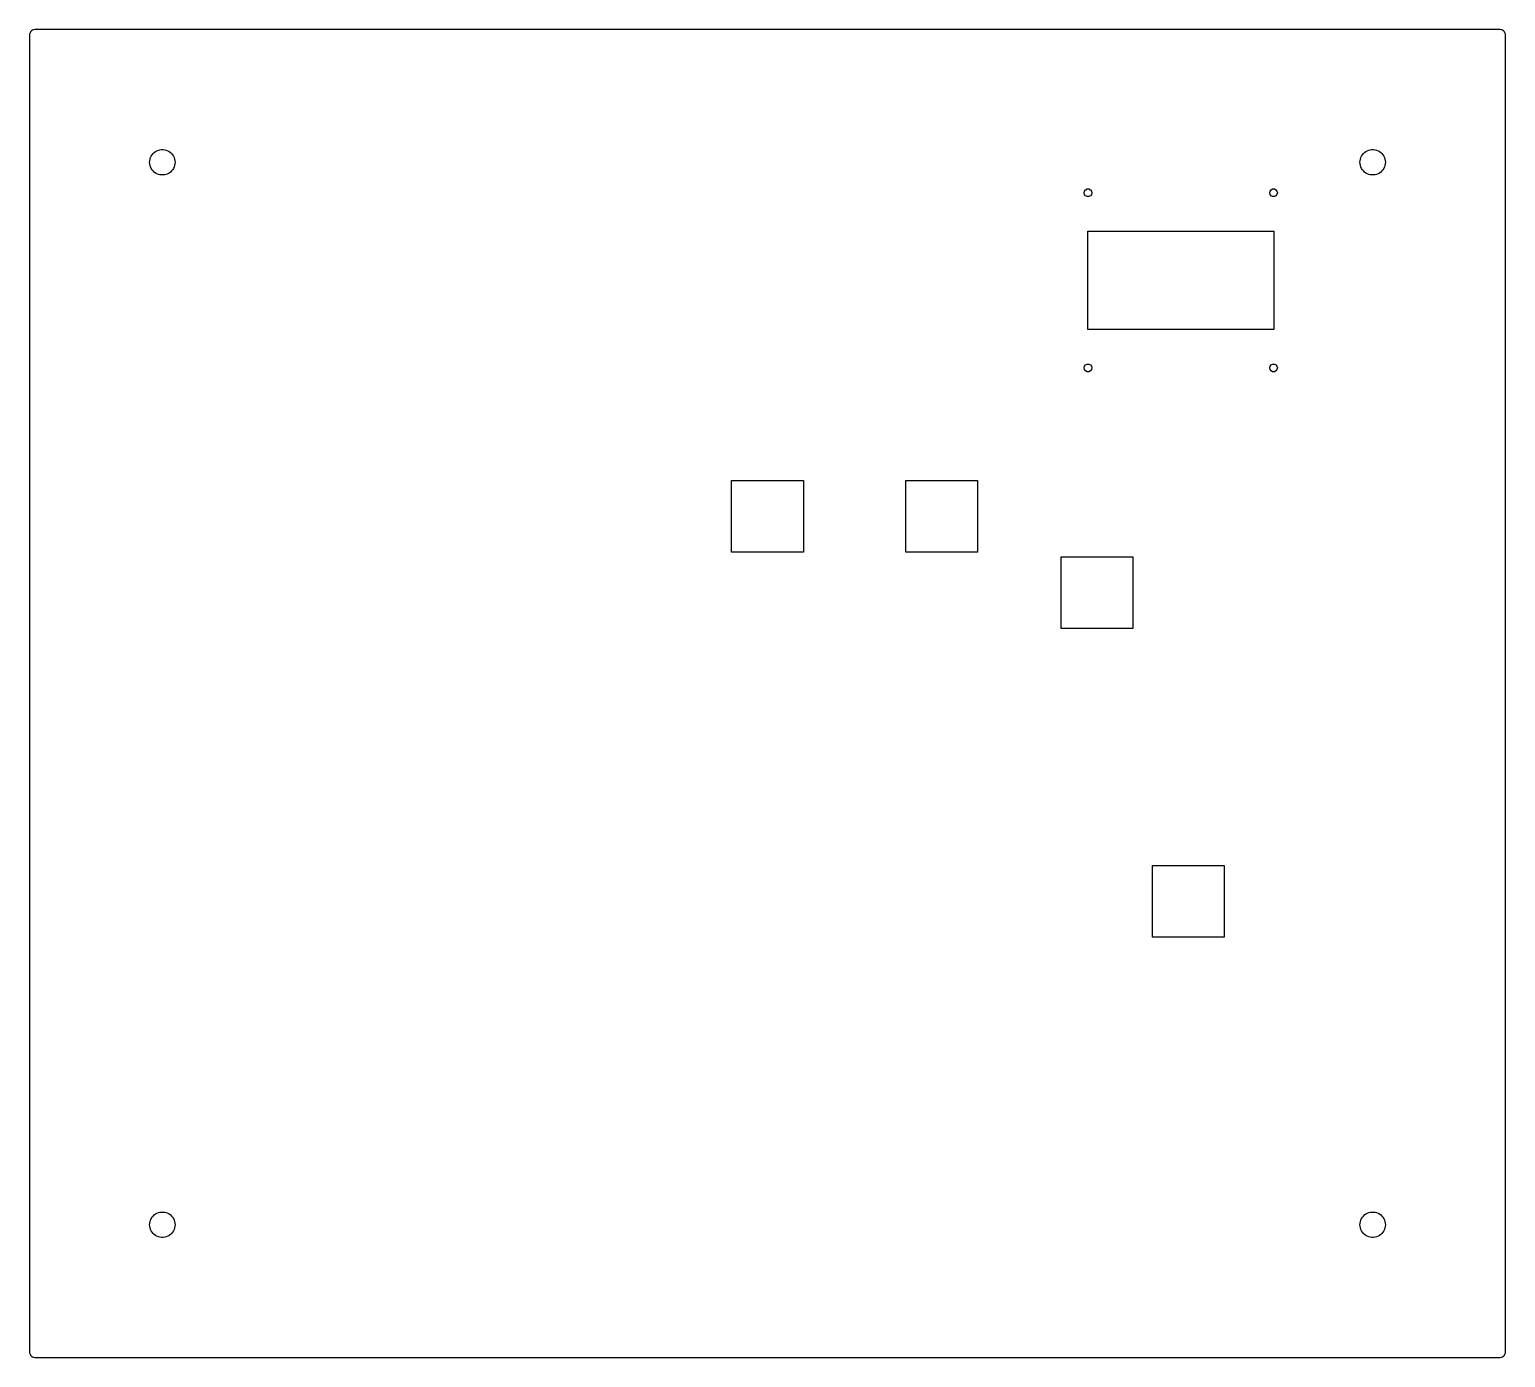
# Model space of a CAD drawing. Header units: metres. Extents: x -125 to 125, y -112 to 112.
import ezdxf

# ---------------------------------------------------------------- set-up
doc = ezdxf.new("R2010")
doc.units = ezdxf.units.M

msp = doc.modelspace()

# ---------------------------------------------------------------- linework, layer by layer
for p, q in [((-124.978, 111.708), (-125, 111.5)), ((-125, 111.5), (-125, -111.5)), ((-124.914, 111.907), (-124.978, 111.708)), ((-124.809, 112.088), (-124.914, 111.907)), ((-124.669, 112.243), (-124.809, 112.088)), ((-124.5, 112.366), (-124.669, 112.243)), ((-124.309, 112.451), (-124.5, 112.366)), ((-124.105, 112.495), (-124.309, 112.451)), ((124.105, 112.495), (-124.105, 112.495)), ((124.309, 112.451), (124.105, 112.495)), ((124.5, 112.366), (124.309, 112.451)), ((124.669, 112.243), (124.5, 112.366)), ((124.809, 112.088), (124.669, 112.243)), ((124.914, 111.907), (124.809, 112.088)), ((124.978, 111.708), (124.914, 111.907)), ((125, 111.5), (124.978, 111.708)), ((125, -111.5), (125, 111.5)), ((-104.65, 90), (-104.633, 90.2695)), ((-104.633, 89.7305), (-104.65, 90)), ((-104.633, 90.2695), (-104.582, 90.5347)), ((-104.582, 90.5347), (-104.499, 90.7915)), ((-104.499, 90.7915), (-104.384, 91.0358)), ((-104.384, 91.0358), (-104.239, 91.2637)), ((-104.239, 91.2637), (-104.067, 91.4718)), ((-104.067, 91.4718), (-103.87, 91.6566)), ((-103.87, 91.6566), (-103.652, 91.8153)), ((-103.652, 91.8153), (-103.415, 91.9454)), ((-103.415, 91.9454), (-103.164, 92.0448)), ((-103.164, 92.0448), (-102.903, 92.1119)), ((-102.903, 92.1119), (-102.635, 92.1458)), ((-102.635, 92.1458), (-102.365, 92.1458)), ((-102.365, 92.1458), (-102.097, 92.1119)), ((-102.097, 92.1119), (-101.836, 92.0448)), ((-101.836, 92.0448), (-101.585, 91.9454)), ((-101.585, 91.9454), (-101.348, 91.8153)), ((-101.348, 91.8153), (-101.13, 91.6566)), ((-101.13, 91.6566), (-100.933, 91.4718)), ((-100.933, 91.4718), (-100.761, 91.2637)), ((-100.761, 91.2637), (-100.616, 91.0358)), ((-100.616, 91.0358), (-100.501, 90.7915)), ((-100.501, 90.7915), (-100.418, 90.5347)), ((-100.418, 90.5347), (-100.367, 90.2695)), ((-100.367, 90.2695), (-100.35, 90)), ((-100.35, 90), (-100.367, 89.7305)), ((100.35, 90), (100.367, 90.2695)), ((100.367, 89.7305), (100.35, 90)), ((100.367, 90.2695), (100.418, 90.5347)), ((100.418, 90.5347), (100.501, 90.7915)), ((100.501, 90.7915), (100.616, 91.0358)), ((100.616, 91.0358), (100.761, 91.2637)), ((100.761, 91.2637), (100.933, 91.4718)), ((100.933, 91.4718), (101.13, 91.6566)), ((101.13, 91.6566), (101.348, 91.8153)), ((101.348, 91.8153), (101.585, 91.9454)), ((101.585, 91.9454), (101.836, 92.0448)), ((101.836, 92.0448), (102.097, 92.1119)), ((102.097, 92.1119), (102.365, 92.1458)), ((102.365, 92.1458), (102.635, 92.1458)), ((102.635, 92.1458), (102.903, 92.1119)), ((102.903, 92.1119), (103.164, 92.0448)), ((103.164, 92.0448), (103.415, 91.9454)), ((103.415, 91.9454), (103.652, 91.8153)), ((103.652, 91.8153), (103.87, 91.6566)), ((103.87, 91.6566), (104.067, 91.4718)), ((104.067, 91.4718), (104.239, 91.2637)), ((104.239, 91.2637), (104.384, 91.0358)), ((104.384, 91.0358), (104.499, 90.7915)), ((104.499, 90.7915), (104.582, 90.5347)), ((104.582, 90.5347), (104.633, 90.2695)), ((104.633, 90.2695), (104.65, 90)), ((104.65, 90), (104.633, 89.7305)), ((-104.582, 89.4653), (-104.633, 89.7305)), ((-104.499, 89.2085), (-104.582, 89.4653)), ((-104.384, 88.9642), (-104.499, 89.2085)), ((-104.239, 88.7363), (-104.384, 88.9642)), ((-104.067, 88.5282), (-104.239, 88.7363)), ((-103.87, 88.3434), (-104.067, 88.5282)), ((-103.652, 88.1847), (-103.87, 88.3434)), ((-103.415, 88.0546), (-103.652, 88.1847)), ((-103.164, 87.9552), (-103.415, 88.0546)), ((-102.903, 87.8881), (-103.164, 87.9552)), ((-102.635, 87.8542), (-102.903, 87.8881)), ((-102.365, 87.8542), (-102.635, 87.8542)), ((-102.097, 87.8881), (-102.365, 87.8542)), ((-101.836, 87.9552), (-102.097, 87.8881)), ((-101.585, 88.0546), (-101.836, 87.9552)), ((-101.348, 88.1847), (-101.585, 88.0546)), ((-101.13, 88.3434), (-101.348, 88.1847)), ((-100.933, 88.5282), (-101.13, 88.3434)), ((-100.761, 88.7363), (-100.933, 88.5282)), ((-100.616, 88.9642), (-100.761, 88.7363)), ((-100.501, 89.2085), (-100.616, 88.9642)), ((-100.418, 89.4653), (-100.501, 89.2085)), ((-100.367, 89.7305), (-100.418, 89.4653)), ((100.418, 89.4653), (100.367, 89.7305)), ((100.501, 89.2085), (100.418, 89.4653)), ((100.616, 88.9642), (100.501, 89.2085)), ((100.761, 88.7363), (100.616, 88.9642)), ((100.933, 88.5282), (100.761, 88.7363)), ((101.13, 88.3434), (100.933, 88.5282)), ((101.348, 88.1847), (101.13, 88.3434)), ((101.585, 88.0546), (101.348, 88.1847)), ((101.836, 87.9552), (101.585, 88.0546)), ((102.097, 87.8881), (101.836, 87.9552)), ((102.365, 87.8542), (102.097, 87.8881)), ((102.635, 87.8542), (102.365, 87.8542)), ((102.903, 87.8881), (102.635, 87.8542)), ((103.164, 87.9552), (102.903, 87.8881)), ((103.415, 88.0546), (103.164, 87.9552)), ((103.652, 88.1847), (103.415, 88.0546)), ((103.87, 88.3434), (103.652, 88.1847)), ((104.067, 88.5282), (103.87, 88.3434)), ((104.239, 88.7363), (104.067, 88.5282)), ((104.384, 88.9642), (104.239, 88.7363)), ((104.499, 89.2085), (104.384, 88.9642)), ((104.582, 89.4653), (104.499, 89.2085)), ((104.633, 89.7305), (104.582, 89.4653)), ((53.64, 84.85), (53.7044, 85.132)), ((53.7044, 85.132), (53.8847, 85.3582)), ((53.8847, 85.3582), (54.1454, 85.4837)), ((54.1454, 85.4837), (54.4346, 85.4837)), ((54.4346, 85.4837), (54.6953, 85.3582)), ((54.6953, 85.3582), (54.8756, 85.132)), ((54.8756, 85.132), (54.94, 84.85)), ((85.06, 84.85), (85.1244, 85.132)), ((85.1244, 85.132), (85.3047, 85.3582)), ((85.3047, 85.3582), (85.5654, 85.4837)), ((85.5654, 85.4837), (85.8546, 85.4837)), ((85.8546, 85.4837), (86.1153, 85.3582)), ((86.1153, 85.3582), (86.2956, 85.132)), ((86.2956, 85.132), (86.36, 84.85)), ((53.7044, 84.568), (53.64, 84.85)), ((53.8847, 84.3418), (53.7044, 84.568)), ((54.1454, 84.2163), (53.8847, 84.3418)), ((54.4346, 84.2163), (54.1454, 84.2163)), ((54.6953, 84.3418), (54.4346, 84.2163)), ((54.8756, 84.568), (54.6953, 84.3418)), ((54.94, 84.85), (54.8756, 84.568)), ((85.1244, 84.568), (85.06, 84.85)), ((85.3047, 84.3418), (85.1244, 84.568)), ((85.5654, 84.2163), (85.3047, 84.3418)), ((85.8546, 84.2163), (85.5654, 84.2163)), ((86.1153, 84.3418), (85.8546, 84.2163)), ((86.2956, 84.568), (86.1153, 84.3418)), ((86.36, 84.85), (86.2956, 84.568)), ((54.25, 61.65), (54.25, 78.35)), ((54.25, 78.35), (85.75, 78.35)), ((85.75, 78.35), (85.75, 61.65)), ((85.75, 61.65), (54.25, 61.65)), ((53.64, 55.15), (53.7044, 55.432)), ((53.7044, 54.868), (53.64, 55.15)), ((53.7044, 55.432), (53.8847, 55.6582)), ((53.8847, 55.6582), (54.1454, 55.7837)), ((54.1454, 55.7837), (54.4346, 55.7837)), ((54.4346, 55.7837), (54.6953, 55.6582)), ((54.6953, 55.6582), (54.8756, 55.432)), ((54.8756, 55.432), (54.94, 55.15)), ((54.94, 55.15), (54.8756, 54.868)), ((85.06, 55.15), (85.1244, 55.432)), ((85.1244, 54.868), (85.06, 55.15)), ((85.1244, 55.432), (85.3047, 55.6582)), ((85.3047, 55.6582), (85.5654, 55.7837)), ((85.5654, 55.7837), (85.8546, 55.7837)), ((85.8546, 55.7837), (86.1153, 55.6582)), ((86.1153, 55.6582), (86.2956, 55.432)), ((86.2956, 55.432), (86.36, 55.15)), ((86.36, 55.15), (86.2956, 54.868)), ((53.8847, 54.6418), (53.7044, 54.868)), ((54.1454, 54.5163), (53.8847, 54.6418)), ((54.4346, 54.5163), (54.1454, 54.5163)), ((54.6953, 54.6418), (54.4346, 54.5163)), ((54.8756, 54.868), (54.6953, 54.6418)), ((85.3047, 54.6418), (85.1244, 54.868)), ((85.5654, 54.5163), (85.3047, 54.6418)), ((85.8546, 54.5163), (85.5654, 54.5163)), ((86.1153, 54.6418), (85.8546, 54.5163)), ((86.2956, 54.868), (86.1153, 54.6418)), ((-6.075, 23.925), (-6.075, 36.075)), ((-6.075, 36.075), (6.075, 36.075)), ((6.075, 36.075), (6.075, 23.925)), ((23.425, 23.925), (23.425, 36.075)), ((23.425, 36.075), (35.575, 36.075)), ((35.575, 36.075), (35.575, 23.925)), ((6.075, 23.925), (-6.075, 23.925)), ((35.575, 23.925), (23.425, 23.925)), ((49.725, 11.025), (49.725, 23.175)), ((49.725, 23.175), (61.875, 23.175)), ((61.875, 23.175), (61.875, 11.025)), ((61.875, 11.025), (49.725, 11.025)), ((65.225, -41.275), (65.225, -29.125)), ((65.225, -29.125), (77.375, -29.125)), ((77.375, -29.125), (77.375, -41.275)), ((77.375, -41.275), (65.225, -41.275)), ((-104.65, -90), (-104.633, -89.7305)), ((-104.633, -90.2695), (-104.65, -90)), ((-104.633, -89.7305), (-104.582, -89.4653)), ((-104.582, -89.4653), (-104.499, -89.2085)), ((-104.499, -89.2085), (-104.384, -88.9642)), ((-104.384, -88.9642), (-104.239, -88.7363)), ((-104.239, -88.7363), (-104.067, -88.5282)), ((-104.067, -88.5282), (-103.87, -88.3434)), ((-103.87, -88.3434), (-103.652, -88.1847)), ((-103.652, -88.1847), (-103.415, -88.0546)), ((-103.415, -88.0546), (-103.164, -87.9552)), ((-103.164, -87.9552), (-102.903, -87.8881)), ((-102.903, -87.8881), (-102.635, -87.8542)), ((-102.635, -87.8542), (-102.365, -87.8542)), ((-102.365, -87.8542), (-102.097, -87.8881)), ((-102.097, -87.8881), (-101.836, -87.9552)), ((-101.836, -87.9552), (-101.585, -88.0546)), ((-101.585, -88.0546), (-101.348, -88.1847)), ((-101.348, -88.1847), (-101.13, -88.3434)), ((-101.13, -88.3434), (-100.933, -88.5282)), ((-100.933, -88.5282), (-100.761, -88.7363)), ((-100.761, -88.7363), (-100.616, -88.9642)), ((-100.616, -88.9642), (-100.501, -89.2085)), ((-100.501, -89.2085), (-100.418, -89.4653)), ((-100.418, -89.4653), (-100.367, -89.7305)), ((-100.367, -89.7305), (-100.35, -90)), ((-100.35, -90), (-100.367, -90.2695)), ((100.35, -90), (100.367, -89.7305)), ((100.367, -90.2695), (100.35, -90)), ((100.367, -89.7305), (100.418, -89.4653)), ((100.418, -89.4653), (100.501, -89.2085)), ((100.501, -89.2085), (100.616, -88.9642)), ((100.616, -88.9642), (100.761, -88.7363)), ((100.761, -88.7363), (100.933, -88.5282)), ((100.933, -88.5282), (101.13, -88.3434)), ((101.13, -88.3434), (101.348, -88.1847)), ((101.348, -88.1847), (101.585, -88.0546)), ((101.585, -88.0546), (101.836, -87.9552)), ((101.836, -87.9552), (102.097, -87.8881)), ((102.097, -87.8881), (102.365, -87.8542)), ((102.365, -87.8542), (102.635, -87.8542)), ((102.635, -87.8542), (102.903, -87.8881)), ((102.903, -87.8881), (103.164, -87.9552)), ((103.164, -87.9552), (103.415, -88.0546)), ((103.415, -88.0546), (103.652, -88.1847)), ((103.652, -88.1847), (103.87, -88.3434)), ((103.87, -88.3434), (104.067, -88.5282)), ((104.067, -88.5282), (104.239, -88.7363)), ((104.239, -88.7363), (104.384, -88.9642)), ((104.384, -88.9642), (104.499, -89.2085)), ((104.499, -89.2085), (104.582, -89.4653)), ((104.582, -89.4653), (104.633, -89.7305)), ((104.633, -89.7305), (104.65, -90)), ((104.65, -90), (104.633, -90.2695)), ((-104.582, -90.5347), (-104.633, -90.2695)), ((-104.499, -90.7915), (-104.582, -90.5347)), ((-104.384, -91.0358), (-104.499, -90.7915)), ((-104.239, -91.2637), (-104.384, -91.0358)), ((-104.067, -91.4718), (-104.239, -91.2637)), ((-103.87, -91.6566), (-104.067, -91.4718)), ((-103.652, -91.8153), (-103.87, -91.6566)), ((-103.415, -91.9454), (-103.652, -91.8153)), ((-103.164, -92.0448), (-103.415, -91.9454)), ((-102.903, -92.1119), (-103.164, -92.0448)), ((-102.635, -92.1458), (-102.903, -92.1119)), ((-102.365, -92.1458), (-102.635, -92.1458)), ((-102.097, -92.1119), (-102.365, -92.1458)), ((-101.836, -92.0448), (-102.097, -92.1119)), ((-101.585, -91.9454), (-101.836, -92.0448)), ((-101.348, -91.8153), (-101.585, -91.9454)), ((-101.13, -91.6566), (-101.348, -91.8153)), ((-100.933, -91.4718), (-101.13, -91.6566)), ((-100.761, -91.2637), (-100.933, -91.4718)), ((-100.616, -91.0358), (-100.761, -91.2637)), ((-100.501, -90.7915), (-100.616, -91.0358)), ((-100.418, -90.5347), (-100.501, -90.7915)), ((-100.367, -90.2695), (-100.418, -90.5347)), ((100.418, -90.5347), (100.367, -90.2695)), ((100.501, -90.7915), (100.418, -90.5347)), ((100.616, -91.0358), (100.501, -90.7915)), ((100.761, -91.2637), (100.616, -91.0358)), ((100.933, -91.4718), (100.761, -91.2637)), ((101.13, -91.6566), (100.933, -91.4718)), ((101.348, -91.8153), (101.13, -91.6566)), ((101.585, -91.9454), (101.348, -91.8153)), ((101.836, -92.0448), (101.585, -91.9454)), ((102.097, -92.1119), (101.836, -92.0448)), ((102.365, -92.1458), (102.097, -92.1119)), ((102.635, -92.1458), (102.365, -92.1458)), ((102.903, -92.1119), (102.635, -92.1458)), ((103.164, -92.0448), (102.903, -92.1119)), ((103.415, -91.9454), (103.164, -92.0448)), ((103.652, -91.8153), (103.415, -91.9454)), ((103.87, -91.6566), (103.652, -91.8153)), ((104.067, -91.4718), (103.87, -91.6566)), ((104.239, -91.2637), (104.067, -91.4718)), ((104.384, -91.0358), (104.239, -91.2637)), ((104.499, -90.7915), (104.384, -91.0358)), ((104.582, -90.5347), (104.499, -90.7915)), ((104.633, -90.2695), (104.582, -90.5347)), ((-125, -111.5), (-124.978, -111.708)), ((-124.978, -111.708), (-124.914, -111.907)), ((-124.914, -111.907), (-124.809, -112.088)), ((-124.809, -112.088), (-124.669, -112.243)), ((-124.669, -112.243), (-124.5, -112.366)), ((-124.5, -112.366), (-124.309, -112.451)), ((-124.309, -112.451), (-124.105, -112.495)), ((-124.105, -112.495), (124.105, -112.495)), ((124.105, -112.495), (124.309, -112.451)), ((124.309, -112.451), (124.5, -112.366)), ((124.5, -112.366), (124.669, -112.243)), ((124.669, -112.243), (124.809, -112.088)), ((124.809, -112.088), (124.914, -111.907)), ((124.914, -111.907), (124.978, -111.708)), ((124.978, -111.708), (125, -111.5))]:
    msp.add_line(p, q)

doc.saveas('drawing.dxf')
